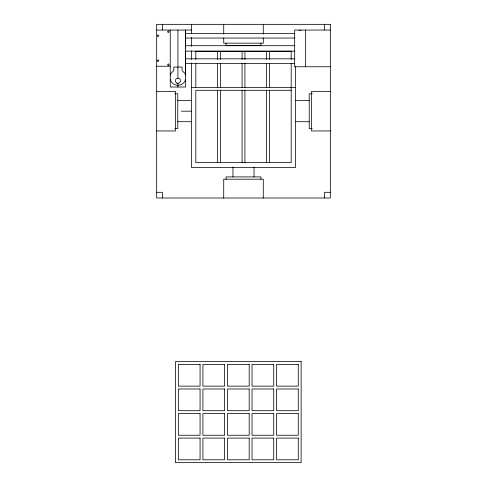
<?xml version="1.0" encoding="UTF-8"?>
<svg xmlns="http://www.w3.org/2000/svg" width="487" height="487" viewBox="0 0 487 487"><rect width="100%" height="100%" fill="white"/><g stroke="black" fill="none" stroke-linecap="round" stroke-linejoin="round"><path stroke-width="0.73" d="M177.925 83.314L177.925 87.021M177.925 30.048L177.925 78.188M170.243 75.229L171.022 73.348L173.768 70.56L173.768 67.078L182.089 67.078L182.089 70.56L184.835 73.348L185.614 75.229L185.614 30.048L185.614 48.28M185.614 79.436L184.835 81.323A7.975 7.975 0 0 1 171.022 81.323L170.243 79.436M156.674 30.048L191.494 30.048M330.326 30.048L294.678 30.048L294.678 66.756L330.326 66.756M185.413 33.487L294.678 33.487M185.413 38.047L294.678 38.047M185.413 45.717L294.678 45.717M185.413 51.141L294.678 51.141M185.413 58.811L294.678 58.811M185.413 63.371L294.678 63.371M156.674 66.226L170.243 66.226M191.494 87.435L295.506 87.435M291.183 90.284L195.817 90.284L195.817 162.634L291.183 162.634L291.183 63.316M156.674 91.398L175.484 91.398L175.484 130.954L156.674 130.954M330.326 91.398L311.516 91.398L311.516 130.954L330.326 130.954M174.754 93.748L177.767 93.748L177.767 128.605L174.754 128.605M312.246 93.748L309.233 93.748L309.233 128.605L312.246 128.605M177.767 100.639L191.428 100.639M295.572 100.639L309.233 100.639M181.353 111.176L191.494 111.176M177.767 121.713L191.428 121.713M295.572 121.713L309.233 121.713M156.674 192.304L162.372 192.304L162.372 198.002M330.326 192.304L324.628 192.304L324.628 198.002M324.628 24.35L324.628 30.048M305.526 30.048L305.526 66.756M300.954 30.048L300.954 30.669M299.249 30.048L299.249 30.669M295.506 66.329L295.506 167.54L191.494 167.54L191.494 62.933M291.183 59.548L291.183 51.257L195.817 51.257L195.817 59.548M269.481 51.257L269.481 59.548M269.481 63.316L269.481 87.435M269.481 90.284L269.481 162.634M266.632 51.257L266.632 59.548M266.632 63.316L266.632 87.435M266.632 90.284L266.632 162.634M263.278 24.35L263.278 34.133M263.278 37.895L263.278 43.16L223.722 43.16L223.722 37.895M263.278 198.002L263.278 179.192L223.722 179.192L223.722 198.002M260.929 43.179L260.929 45.443L226.071 45.443L226.071 43.179M260.929 179.167L260.929 176.909L226.071 176.909L226.071 179.167M254.037 167.041L254.037 176.909M244.924 51.257L244.924 59.548M244.924 63.316L244.924 87.435M244.924 90.284L244.924 162.634M242.076 51.257L242.076 59.548M242.076 63.316L242.076 87.435M242.076 90.284L242.076 162.634M232.963 167.041L232.963 176.909M223.722 24.35L223.722 34.133M220.368 51.257L220.368 59.548M220.368 63.316L220.368 87.435M220.368 90.284L220.368 162.634M217.519 51.257L217.519 59.548M217.519 63.316L217.519 87.435M217.519 90.284L217.519 162.634M195.817 63.316L195.817 87.435M191.494 24.35L191.494 33.749M191.494 37.456L191.494 46.35M191.494 50.873L191.494 59.548M185.614 50.557L185.614 87.021L170.243 87.021L170.243 30.048M162.372 24.35L162.372 30.048M330.326 24.35L156.674 24.35L156.674 198.002L330.326 198.002L330.326 24.35M301.136 361.579L175.515 361.579L175.515 462.65L301.136 462.65L301.136 361.579M200.066 364.428L178.364 364.428L178.364 386.136L200.066 386.136L200.066 364.428M224.623 364.428L202.915 364.428L202.915 386.136L224.623 386.136L224.623 364.428M249.18 364.428L227.472 364.428L227.472 386.136L249.18 386.136L249.18 364.428M273.737 364.428L252.029 364.428L252.029 386.136L273.737 386.136L273.737 364.428M298.288 364.428L276.579 364.428L276.579 386.136L298.288 386.136L298.288 364.428M200.066 388.985L178.364 388.985L178.364 410.693L200.066 410.693L200.066 388.985M224.623 388.985L202.915 388.985L202.915 410.693L224.623 410.693L224.623 388.985M249.18 388.985L227.472 388.985L227.472 410.693L249.18 410.693L249.18 388.985M273.737 388.985L252.029 388.985L252.029 410.693L273.737 410.693L273.737 388.985M298.288 388.985L276.579 388.985L276.579 410.693L298.288 410.693L298.288 388.985M200.066 413.542L178.364 413.542L178.364 435.244L200.066 435.244L200.066 413.542M224.623 413.542L202.915 413.542L202.915 435.244L224.623 435.244L224.623 413.542M249.18 413.542L227.472 413.542L227.472 435.244L249.18 435.244L249.18 413.542M273.737 413.542L252.029 413.542L252.029 435.244L273.737 435.244L273.737 413.542M298.288 413.542L276.579 413.542L276.579 435.244L298.288 435.244L298.288 413.542M200.066 438.093L178.364 438.093L178.364 459.801L200.066 459.801L200.066 438.093M224.623 438.093L202.915 438.093L202.915 459.801L224.623 459.801L224.623 438.093M249.18 438.093L227.472 438.093L227.472 459.801L249.18 459.801L249.18 438.093M273.737 438.093L252.029 438.093L252.029 459.801L273.737 459.801L273.737 438.093M298.288 438.093L276.579 438.093L276.579 459.801L298.288 459.801L298.288 438.093M168.027 32.185A0.682 0.682 0 0 0 169.092 31.673A0.682 0.682 0 0 0 168.118 31.004A0.682 0.682 0 0 0 168.027 32.185M157.764 36.263A0.682 0.682 0 0 0 158.786 35.673A0.682 0.682 0 0 0 157.764 35.082A0.682 0.682 0 0 0 157.764 36.263M168.027 65.215A0.682 0.682 0 0 0 169.092 64.704A0.682 0.682 0 0 0 168.118 64.034A0.682 0.682 0 0 0 168.027 65.215M157.764 61.192A0.682 0.682 0 0 0 158.786 60.601A0.682 0.682 0 0 0 157.764 60.004A0.682 0.682 0 0 0 157.764 61.192M176.647 82.973A2.563 2.563 0 0 0 180.494 80.751A2.563 2.563 0 0 0 176.647 78.535A2.563 2.563 0 0 0 176.647 82.973"/></g></svg>
